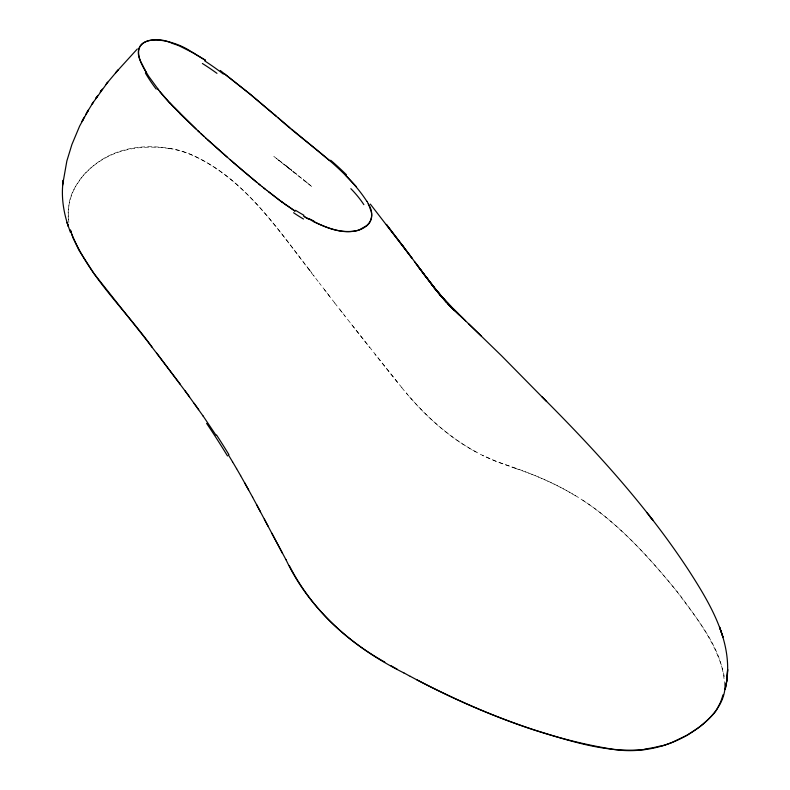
<?xml version="1.0" encoding="UTF-8"?>
<svg xmlns="http://www.w3.org/2000/svg" width="790" height="790" viewBox="0 0 790 790"><rect width="100%" height="100%" fill="white"/><g stroke="black" fill="none" stroke-linecap="round" stroke-linejoin="round"><path stroke-width="0.59" stroke-dasharray="3.95 2.96" d="M724.519 685.601C723.571 649.024 696.997 619.38 676.714 591.078C649.015 557.345 619.36 524.165 582.546 500.119M169.238 148.481C144.333 144.896 117.463 148.125 96.894 163.333C77.983 176.071 65.461 198.349 68.641 221.664M182.776 151.433C244.456 173.839 280.46 234.117 319.427 283.057M515.574 468.48C537.328 475.679 558.441 484.991 577.826 497.285M515.455 468.431L495.597 461.084L482.364 455.257M476.143 451.979C449.046 437.433 425.968 416.409 406.267 392.976M276.954 158.81L273.834 156.41L312.248 186.934L303.241 179.537M286.898 166.522L278.643 160.103L281.892 162.622M278.643 160.103L291.935 170.492L283.501 163.876M288.399 167.717L296.991 174.531M293.327 171.608L307.162 182.767M401.784 387.663C428.486 420.547 461.765 449.55 502.312 463.651C537.516 475.106 571.99 490.136 601.111 513.401C631.309 537.348 656.954 566.519 680.96 596.529C699.278 621.424 718.999 647.642 724.707 678.729M401.962 387.791L350.227 322.784M397.528 382.419L374.796 354.009M334.684 302.955L369.839 347.738M339.888 309.621L345.072 316.227M334.792 303.034L324.354 289.584M329.637 296.388L319.269 282.909M309.394 269.736L314.39 276.391M309.305 269.657C275.71 226.552 242.777 177.375 191.16 154.504C158.444 141.874 117.601 143.454 90.751 168.112A94.968 76.403 0.1 0 0 82.338 176.654L75.82 185.857L72.571 192.128A76.156 61.037 -0.4 0 0 69.401 201.806L68.157 211.898L68.868 222.553M169.258 148.392A76.679 62.242 1 0 1 182.806 151.354"/><path stroke-width="1.19" d="M62.687 185.146L63.289 180.09C60.988 195.673 63.279 211.651 68.384 226.463L67.002 222.296M725.082 685.957C724.726 701.639 714.328 714.575 702.833 724.302M62.904 183.339L66.864 160.953L71.9 144.521L79.652 126.054L88.46 110.037L85.903 114.234M725.931 685.819C734.256 643.88 710.921 604.992 689.216 571.13C647.524 507.229 595.749 450.626 541.97 396.778M83.483 118.678L82.012 121.571L84.244 117.197M86.801 112.763L93.289 102.177L91.976 104.181M716.49 710.022L720.095 703.159A97.802 72.275 -1.6 0 0 722.959 694.874M92.44 103.49L107.796 82.16M96.528 97.338L97.832 95.432M95.57 98.71L96.913 96.785L96.044 98.019M101.1 90.88L102.384 89.132M100.162 92.144L101.476 90.386L100.626 91.512M106.996 83.167L117.038 71.248M106.067 84.313L107.351 82.723M118.352 69.757L117.236 71.031L137.302 48.97M117.473 70.754L117.908 70.251L115.883 72.552M115.439 73.055L116.604 71.752M702.567 724.529L699.269 727.185M698.982 727.402L687.033 735.233L671.737 742.58M665.634 744.822L660.203 746.402M645.075 749.374C607.204 753.542 570.074 740.981 534.386 729.98C491.518 715.819 449.964 697.768 410.247 676.309M313.581 221.575C327.998 228.28 344.835 235.489 360.704 229.396A18.506 12.61 -10.6 0 0 364.931 227.086C373.295 222.247 373.315 211.137 368.278 203.859M311.991 220.677C325.529 227.757 340.875 233.682 356.399 230.769A10.922 7.406 -11 0 0 359.282 229.91L366.442 225.762A13.934 9.45 -10.9 0 0 367.301 224.972C371.962 220.914 372.949 214.169 370.145 208.708A103.174 70.399 -5.5 0 0 368.446 204.264A98.286 66.804 -4.3 0 0 367.074 201.361M416.844 679.795C477.209 711 541.219 737.139 608.498 748.545C646.19 756.119 687.004 742.817 712.985 714.535A43.154 31.916 -1.2 0 0 716.51 710.032M308.347 218.968L304.96 217.161M191.753 52.041C169.218 36.034 119.438 30.069 146.367 72.581M403.739 672.794L410.336 676.428M193.797 53.167L179.31 45.909A74.142 59.635 4.8 0 0 172.348 43.411C155.146 34.859 128.059 40.734 142.309 64.583A139.534 114.757 1.7 0 0 145.4 70.567M285.901 559.488C309.828 610.571 354.078 648.047 403.799 672.892M303.4 216.025L306.806 217.922A320.029 273.034 -43 0 0 312.06 220.568M191.703 52.012L205.568 60.267M391.01 665.723L397.35 669.327M193.678 53.127L205.361 60.316M384.809 662.099C344.519 639.851 310.272 606.809 289.298 565.601M294.986 210.94L286.651 205.311M294.956 211.177L281.675 201.727M286.612 205.469L280.016 200.502M281.655 201.855L268.412 191.624M280.025 200.64L266.753 190.321M220.272 70.498L249.097 93.378L276.569 116.545M224.074 73.539L250.786 94.642L274.861 115.103M266.931 190.538L263.445 187.684M265.272 189.225L261.796 186.351M261.944 186.559L258.498 183.675M260.275 185.206L245.295 172.714M256.918 182.48L237.04 165.673M289.94 127.763L274.782 114.994M278.159 117.858C308.021 145.182 344.519 166.897 366.896 201.411M291.579 129.135L329.549 160.587M245.147 172.655L233.741 162.819M236.832 165.525L232.092 161.387M233.544 162.681L222.227 152.776M230.285 159.847L231.914 161.259M227.135 157.062L220.598 151.344M222.188 152.707L207.217 139.386M220.538 151.245L205.548 137.865M205.706 137.954L200.65 133.372M204.077 136.453L197.451 130.409M199.189 131.95L180.021 113.75M195.95 128.938L169.682 102.71M468.44 323.594L481.238 335.977M465.596 320.888L453.322 308.969L501.68 355.905L546.621 401.547M459.276 314.973L447.436 303.024L458.21 313.719M345.398 175.084L356.497 186.805M450.636 306.283L462.782 318.291M447.436 303.024L451.515 307.142L443.862 299.282L455.02 310.786L447.308 302.807M439.586 294.69L453.806 309.769L445.985 301.385M173.978 107.539L159.985 91.768L148.727 76.344A116.258 95.886 0.8 0 1 145.35 70.587M438.164 292.883L451.939 308.031L433.641 287.175L446.31 302.096L438.48 292.754M430.629 283.274L443.022 298.383L424.013 274.406L433.799 287.017L426.077 276.974M157.348 88.48L158.652 90.129M370.342 204.116L411.955 258.123L386.35 224.419L404.243 247.734M180.278 384.286L147.473 341.201L93.921 273.488L78.98 250.282L73.055 237.978L70.399 230.295M648.965 515.238L653.024 520.452L646.803 512.463M152.085 347.195C125.185 309.69 89.418 277.25 71.692 233.919M418.295 266.842L428.121 279.64M156.775 353.189L189.541 396.886M435.843 289.831L414.434 261.46M402.505 245.414L424.112 274.416L416.261 263.85M184.83 390.467L203.178 416.142M194.113 403.275L198.685 409.704M203.099 415.994L216.134 435.428M228.448 454.981L232.546 461.824M232.477 461.676L236.585 468.687M236.487 468.48L240.624 475.669M240.496 475.442L248.653 490.007M244.515 482.552L252.642 497.285M285.97 559.725L271.819 533.22M252.543 497.117L260.493 511.861M282.534 553.425L256.513 504.474M264.334 519.119L268.136 526.308M70.399 232.349L67.348 223.323M70.498 230.038L71.396 232.951M169.494 102.838A332.156 275.364 -0.5 0 1 159.817 91.581M303.962 215.275A244.979 204.175 -32 0 1 295.519 210.288M204.748 60.909A312.406 246.737 6 0 1 223.412 74.082M206.595 423.371A602.316 424.092 70.6 0 1 227.5 455.958M202.388 63.486A248.188 193.609 6.8 0 1 216.954 73.352M330.694 160.242A318.41 174.876 15.6 0 1 346.514 174.827M350.859 188.662A148.885 91.887 8.8 0 1 363.854 204.65M313.897 221.052A239.883 203.514 -38.7 0 1 308.663 218.494M303.498 219.028A199.228 165.94 -31.4 0 1 293.584 212.727M180.189 113.632A334.002 272.955 2.1 0 1 174.146 107.43M156.193 89.092A199.672 166.562 -1.9 0 1 145.38 72.996M671.698 742.521A58.914 43.401 -4.8 0 1 665.605 744.773M660.075 746.076A93.664 71.1 -4 0 1 645.005 749.019M216.549 435.004A581.875 410.79 70.7 0 1 228.883 454.586M727.62 669.535L726.899 679.844L725.21 689.522L726.899 679.844L727.62 669.535M720.836 630.845L719.532 627.072L722.998 637.155L720.836 630.845"/></g></svg>
